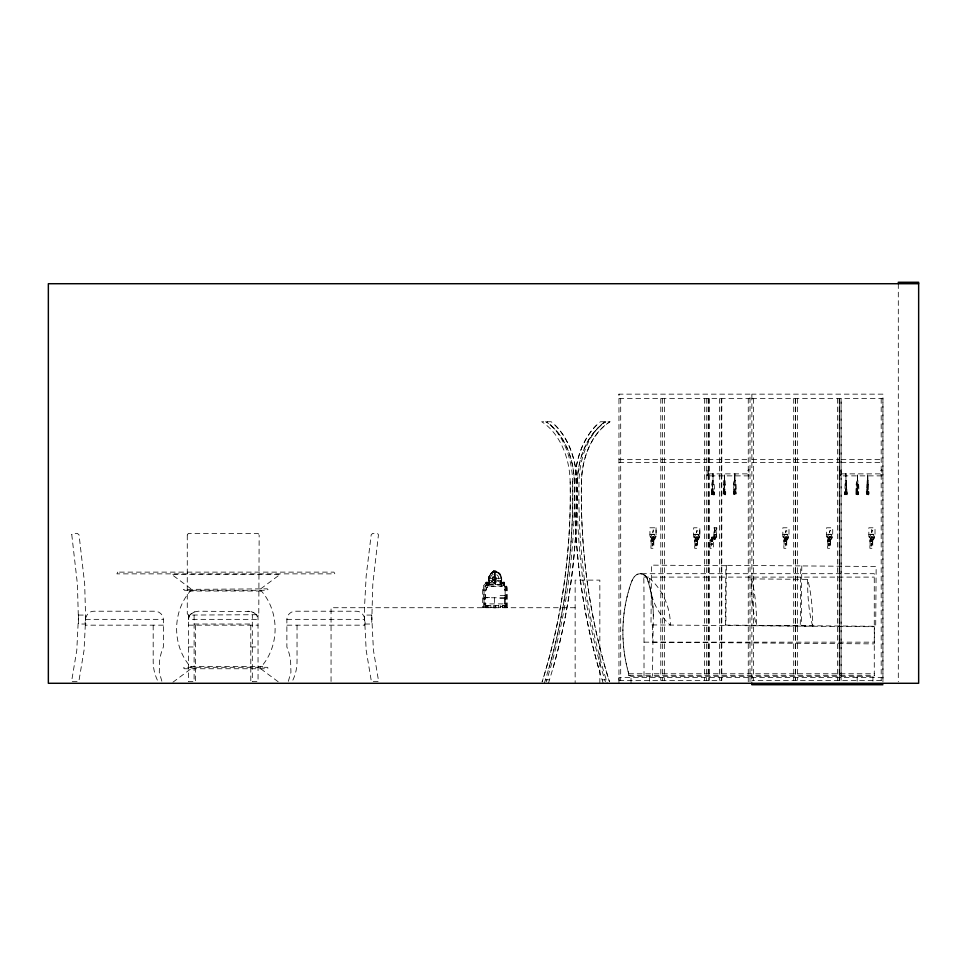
<?xml version="1.0" encoding="UTF-8"?>
<svg xmlns="http://www.w3.org/2000/svg" width="967" height="967" viewBox="0 0 967 967"><rect width="100%" height="100%" fill="white"/><g stroke="black" fill="none" stroke-linecap="round" stroke-linejoin="round"><path stroke-width="0.73" stroke-dasharray="4.83 3.63" d="M750.005 681.771L750.005 394.149L618.953 394.149L618.953 398.501L750.005 398.501M882.931 681.82L882.931 394.149L751.879 394.149L751.879 398.501L882.931 398.501L882.931 680.369L751.879 680.369M839.344 677.468L839.344 398.501L839.344 680.369M841.085 677.468L841.085 398.501L841.085 680.369M644.01 676.32L644.034 616.777A117.007 3.832 90 0 0 643.853 580.297L643.744 577.106A7.591 0.991 -90 0 0 643.381 574.603L646.645 577.106L647.721 580.297A117.007 116.947 -90 0 1 653.305 616.777L652.447 676.32M712.884 537.676L715.447 537.737L711.41 537.688L713.561 537.652L713.03 537.12M502.163 584.503L488.408 584.479L488.408 578.302A6.02 6.02 -90 0 1 491.454 572.911L494.379 572.138A6.02 6.02 -90 0 0 489.024 578.302C489.133 587.428 487.187 571.727 492.989 572.113M485.603 607.723L485.652 591.006L486.921 587.368L489.205 586.111L489.169 578.302M652.894 538.256L653.74 537.676L652.52 538.244C652.906 535.343 654.599 539.115 652.532 537.156L654.393 537.084L653.148 538.256M653.015 538.22L653.233 537.398M697.002 537.459C696.325 538.184 695.551 537.06 698.162 537.604M696.881 538.256L697.63 537.64M785.289 537.156L786.425 537.168L787.174 538.534A3.493 3.481 0 0 1 787.174 539.912L786.111 541.387L784.926 540.444L785.857 540.589L785.325 541.629L784.503 539.864A3.493 3.481 0 0 1 784.515 538.486L785.289 537.156L786.546 537.168L786.534 538.256L785.446 538.244C787.319 536.177 785.313 538.063 786.981 538.631A2.974 2.961 0 0 1 786.969 539.804L785.82 541.097L784.708 539.767A2.974 2.961 0 0 1 784.708 538.595L785.373 537.459L786.558 537.676M786.413 537.652C789.072 536.794 783.427 537.12 785.82 538.256M829.335 537.217L831.004 537.084L828.973 537.217L830.544 537.108L829.553 538.256L830.399 537.676M872.004 538.244L872.669 537.676L871.46 538.244L871.472 537.156L872.56 537.168C872.355 539.477 873.83 535.307 870.832 538.232M652.58 624.996L652.447 642.161L874.277 643.889L874.41 626.737L650.996 624.912L651.468 565.139L725.854 565.719L725.383 625.492M711.652 493.521C710.926 474.181 715.459 478.701 714.129 494.826L713.005 494.826L712.486 484.745M712.752 493.521L712.776 491.792M723.207 493.46C725.419 458.6 723.775 501.257 725.673 494.052M724.307 493.46L724.331 491.732M733.53 493.46C732.527 475.969 737.18 476.973 736.02 493.641M844.578 493.521L844.602 491.792M845.678 493.521L846.391 480.684L845.291 480.684L844.614 494.693L845.714 494.693L846.27 484.745M856.133 493.46C855.13 475.969 859.796 476.973 858.636 493.641M857.233 493.46L857.947 480.611M866.456 493.46C868.656 458.6 867.012 501.257 868.922 494.052M867.544 493.46L868.257 480.611M494.572 584.104L495.998 577.408L492.735 577.468L493.702 583.149L494.693 583.149L493.714 583.125M713.223 537.277L713.211 538.22L715.399 538.256L715.387 537.289M505.1 607.723L505.064 588.238A4.243 4.231 0 0 0 501.341 584.515L488.444 584.479M712.776 493.291C713.876 495.757 709.863 494.04 712.8 494.125M725.02 480.611C726.265 489.435 722.047 505.729 723.799 484.685L725.141 484.685M735.21 484.685C736.189 497.618 731.62 497.86 734.122 484.685L735.452 484.685C737.084 505.826 733.095 489.689 734.243 480.611M856.17 494.62L856.158 493.218L858.599 493.218L858.587 494.766M856.133 494.342L857.27 494.62L857.826 484.685M868.136 484.685C869.115 497.618 864.546 497.86 867.048 484.685L868.378 484.685M724.597 494.766L724.585 493.218M846.391 480.684L847.056 494.826L845.98 494.282M858.636 494.21L857.487 494.766L856.847 480.611M867.834 494.766L867.822 493.218M187.272 534.884L188.408 533.397L258.02 533.397L259.156 534.884M163.363 625.166L85.555 625.166C83.827 619.122 87.078 610.939 94.198 611.217L154.72 611.217C159.144 611.096 163.435 614.807 163.363 619.351L163.363 646.959L161.731 651.359A56.521 56.521 0 0 0 159.652 660.183L159.277 672.331L161.888 681.336M288.335 681.336L290.946 672.331L290.571 660.183A56.521 56.521 0 0 0 288.492 651.359L286.873 646.959L286.873 619.351C286.8 614.807 291.091 611.096 295.515 611.217L356.025 611.217C363.157 610.939 366.396 619.122 364.668 625.166L286.873 625.166M711.349 538.063L711.398 538.595A2.974 0.955 87.8 0 0 711.434 539.767L711.422 540.287M712.341 540.335L712.365 539.912A3.493 1.112 87.8 0 0 712.316 538.534L711.41 537.688M711.664 494.693L712.244 484.745L713.586 484.745M712.812 493.291L713.465 480.684M856.194 493.218L856.726 484.685L858.067 484.685L858.575 493.218M493.557 570.735L495.841 570.796L496.301 571.69A2.188 1.68 -90 0 0 496.724 572.077L499.19 573.528M652.06 540.758C652.447 543.176 653.752 539.223 651.927 540.589M696.53 541.121C695.188 539.054 695.877 543.345 697.521 540.48M501.45 581.638C501.305 583.875 503.94 571.533 495.418 571.835L496.18 571.835L494.572 571.799M711.555 538.232L712.256 537.181M712.135 540.166L711.833 541.097L712.099 540.48M712.28 540.166L712.026 541.242M494.5 580.889L494.572 582.485L493.496 582.339A4.182 4.182 0 0 1 491.369 575.619A4.182 4.182 0 0 1 498.368 576.537A4.182 4.182 0 0 1 494.572 582.485L494.572 572.126L497.691 572.911A6.02 6.02 -90 0 1 500.737 578.302L500.737 584.479M647.37 579.245L646.657 577.106A7.579 7.579 0 0 0 634.001 577.106A26.617 26.617 0 0 0 631.016 583.161A150.937 150.937 0 0 0 628.743 673.757L628.743 675.292L631.016 676.32L874.277 676.32L874.277 573.697L640.323 573.697C635.742 573.576 633.119 577.831 631.62 581.578C621.032 610.999 620.125 643.72 628.743 673.757A5.234 5.234 0 0 0 628.743 675.292A13.816 13.816 0 0 0 631.016 676.32L631.016 683.282M488.408 578.302L501.559 578.302L501.559 586.05L503.831 587.368L505.137 591.006L505.197 607.723M485.652 591.006L486.643 587.827L488.444 586.365L501.958 586.353M711.446 537.918L711.845 536.975L712.159 537.942M712.232 541.012L712.292 541.435M189.725 615.278L188.311 619.351L258.104 619.351L257.826 617.659M735.331 480.611L734.63 494.62M652.943 537.374L651.782 538.595A2.974 2.961 0 0 0 651.77 539.767L652.906 541.097L654.043 539.804A2.974 2.961 0 0 0 654.055 538.631L652.785 537.471M695.841 540.335L696.711 541.121L695.515 539.767A2.974 2.961 0 0 1 695.515 538.595L697.038 537.301M714.142 534.727L714.069 539.139L716.233 539.646L716.837 527.789L713.948 527.789L713.948 536.987L716.837 536.987L716.329 534.316L714.142 534.727L715.06 534.739L715.471 536.951L714.976 539.151L714.069 539.139M715.133 539.622L715.229 534.292M785.675 541.29L785.144 540.263M828.84 541.435C830.206 539.852 828.574 540.734 828.767 541.556M870.832 538.232L870.723 538.595A2.974 2.961 0 0 0 870.711 539.767L871.847 541.097L872.983 539.804A2.974 2.961 0 0 0 872.996 538.631L872.572 537.676M544.336 683.282L548.736 668.705A463.241 327.559 90 0 0 572.621 481.687A71.207 50.344 -90 0 0 550.9 425.105L547.092 421.745M548.446 683.282L552.846 668.705A463.241 327.559 90 0 0 576.731 481.687A71.207 50.344 -90 0 0 555.01 425.105L551.202 421.745L541.665 421.745A67.763 47.915 -90 0 1 570.167 481.832A459.712 325.069 90 0 1 542.124 681.844A459.712 325.069 -90 0 0 570.167 481.832M188.589 617.659L188.867 616.837M489.097 581.687L489.169 580.236M697.231 537.181L697.981 538.534A3.493 3.481 0 0 1 697.981 539.912L696.627 541.423L695.309 539.864A3.493 3.481 0 0 1 695.321 538.486L696.663 536.975L697.34 538.256L696.035 537.7L697.678 537.132M697.521 540.48L697.775 539.804A2.974 2.961 0 0 0 697.787 538.631L696.591 537.362M786.074 537.821L785.76 537.193L786.824 537.64M872.439 537.181L873.189 538.534A3.493 3.481 0 0 1 873.189 539.912L871.835 541.423L870.518 539.864A3.493 3.481 0 0 1 870.53 538.486C873.419 535.077 871.049 538.812 871.871 537.168M695.914 540.444L695.914 541.435M785.107 540.444L785.035 541.29M871.122 540.444L871.122 541.435M649.897 527.789L656.085 527.789L656.085 536.987L654.49 539.646L651.42 539.622L649.897 536.951L649.945 527.789M699.77 536.987L698.222 539.646L695.152 539.622L693.641 536.951L693.677 527.789L699.818 527.789L699.818 536.987L693.641 536.987L695.188 534.292L698.247 534.316L699.77 536.987L699.77 527.789M712.159 541.242C710.298 540.795 713.586 539.671 712.159 541.556M189.194 616.039L190.306 614.565M492.687 577.541L496.264 577.541M711.567 540.444L711.313 541.29L712.304 541.556M707.143 475.873L708.533 473.878L708.533 471.05L707.143 469.406L707.143 475.873L748.99 475.873L748.99 469.406L747.6 471.05L747.6 473.878L748.99 475.873M840.069 475.873L841.459 473.878L841.459 471.05L840.069 469.406L840.069 475.873L881.916 475.873L881.916 469.406L880.526 471.05L880.526 473.878L881.916 475.873M484.878 607.723L484.902 588.238A4.243 4.231 0 0 1 485.736 586.147L489.229 584.479C490.777 579.68 500.386 579.318 501.559 584.479M786.292 537.7L785.264 537.737M829.807 537.821L829.831 537.144M485.736 586.147L488.625 584.503M652.58 541.556L652.338 540.239L652.459 541.629M828.526 540.674L828.236 539.864A3.493 3.481 0 0 1 828.248 538.486L829.589 536.975L830.907 538.534A3.493 3.481 0 0 1 830.907 539.912L829.42 541.556M871.521 541.556L871.037 540.335M190.257 614.565L194.403 611.918M603.178 683.282L598.778 668.705A463.241 327.559 -90 0 1 574.894 481.687A71.207 50.344 90 0 1 596.627 425.105L600.422 421.745L609.959 421.745A67.763 47.915 -90 0 0 581.457 481.832A459.712 325.069 -90 0 0 609.5 681.844A459.712 325.069 90 0 1 581.457 481.832A67.763 47.915 90 0 1 609.959 421.745M604.532 421.745L600.725 425.105A71.207 50.344 90 0 0 579.003 481.675A463.241 327.559 -90 0 0 602.888 668.705L607.288 683.282M490.789 573.89L494.391 572.162M492.324 572.464C493.206 569.297 499.915 573.419 493.762 572.162L496.204 572.162M190.982 613.9L191.732 613.308M260.739 588.843L280.212 574.313L171.534 574.313L190.995 588.843M172.924 682.231L190.995 668.753M871.4 541.629L871.4 540.263L871.037 541.556M493.895 570.723L492.771 571.69A2.188 1.535 -90 0 1 492.384 572.077L491.84 572.367L495.334 571.799M492.807 572.561L491.2 573.093M492.179 572.21L492.989 572.113M194.343 611.918L198.537 611.217L251.082 611.615M696.131 537.737L697.074 537.664M830.012 537.362L828.441 538.595A2.974 2.961 0 0 0 828.429 539.767L829.565 541.097L830.701 539.804A2.974 2.961 0 0 0 830.713 538.631L829.904 537.277L829.553 538.256M262.649 667.29L262.613 666.565L189.169 666.565L189.169 667.29M711.869 537.688L712.582 537.616M713.561 537.652L712.691 537.64M187.272 535.102L187.272 613.598L188.408 615.072L258.781 614.698L259.156 535.102M784.926 541.435L785.567 541.629M189.169 590.293L189.169 591.018L262.565 591.018L262.649 590.293M652.326 537.205L653.825 537.108M652.362 537.725L653.003 537.761M696.059 537.205L696.736 537.761M698.029 537.108L697.195 537.132M787.307 537.096L786.473 537.156M828.985 537.205L829.698 537.156L829.106 537.712M830.955 537.108L829.19 537.156L829.178 538.244L830.266 538.256L830.157 537.181M830.991 537.628L830.363 537.664M871.267 537.205L871.98 537.156M871.34 537.737L872.004 537.676M653.499 537.181L654.248 538.534A3.493 3.481 0 0 1 654.248 539.912L652.894 541.423L651.577 539.864A3.493 3.481 0 0 1 651.589 538.486L652.362 537.156L654.345 537.084M258.02 615.072L258.056 681.602L252.314 681.59L252.314 615.072M872.427 537.652L873.31 537.604M712.353 537.12L712.22 538.268M489.145 584.479L487.803 584.503A4.243 4.231 0 0 0 484.08 588.238L484.056 607.723M653.632 537.64L654.369 537.604M786.558 537.64L787.356 537.604M712.075 537.217L713.598 537.096M712.268 537.7L713.09 537.64M495.007 572.138L493.799 572.162L495.334 572.126A6.02 6.02 -90 0 1 501.498 578.302M873.286 537.084L872.778 537.712M618.953 459.53L706.273 459.53M708.158 459.53L748.265 459.53M751.879 459.53L839.199 459.53M841.085 459.53L881.191 459.53M618.953 462.431L706.273 462.431M708.158 462.431L748.265 462.431M751.879 462.431L839.199 462.431M841.085 462.431L881.191 462.431M708.533 473.878L747.6 473.878M841.459 473.878L880.526 473.878M845.17 484.745L846.512 484.745L847.032 494.826M723.231 493.218L725.673 493.218M733.554 493.218L735.996 493.218M866.48 493.218L868.922 493.218M711.676 493.291L714.117 493.291M844.602 493.291L847.044 493.291M712.993 494.125L714.117 494.125L714.105 494.826M723.231 494.052L724.356 494.052M733.554 494.052L734.666 494.052M734.872 494.052L735.996 494.052M844.602 494.125L845.726 494.125M845.92 494.125L847.044 494.125M856.158 494.052L857.282 494.052M857.475 494.052L858.599 494.052M866.48 494.052L867.592 494.052M871.726 529.819L872.79 530.931M715.435 530.52L715.048 530.605A1.861 0.665 -90 0 0 715.229 530.931L714.843 529.819L715.048 532.612M649.897 534.316L654.514 534.316L656.037 536.987L649.897 536.987L651.456 534.292L654.514 534.316M693.641 534.316L698.247 534.316M714.625 534.316L716.329 534.316M782.823 534.316L787.44 534.316L788.963 536.987L787.416 539.646L784.346 539.622L782.823 536.951L782.871 527.789L788.999 527.789L788.963 536.987L782.823 536.987L784.382 534.292L787.44 534.316M826.555 534.316L831.173 534.316L832.696 536.987L831.149 539.646L828.078 539.622L826.555 536.951L826.604 527.789L832.744 527.789L832.696 536.987L826.555 536.987L828.115 534.292L831.173 534.316M868.837 534.316L873.455 534.316L874.978 536.987L873.431 539.646L870.36 539.622L868.837 536.951L868.837 527.789L875.014 527.789L875.014 536.987L868.837 536.987L870.385 534.292L873.455 534.316M713.658 539.852L710.056 539.852L710.056 548.301L713.658 548.301L713.513 539.852M696.288 543.152L695.817 545.932L696.167 543.938A1.765 1.172 -90 0 0 696.482 544.264L696.796 543.853A1.499 0.991 -90 0 1 696.373 543.394L696.095 543.152M711.652 543.152L711.603 545.932M785.011 543.152L785.567 543.394A1.499 0.991 -90 0 0 785.99 543.853L785.808 543.853A1.499 0.991 -90 0 1 785.373 543.394L785.361 545.932M652.616 543.938L652.435 543.938A1.765 1.172 -90 0 0 652.749 544.264L653.063 543.853A1.499 0.991 -90 0 1 652.64 543.394L652.084 545.932L652.616 543.938A1.765 1.172 -90 0 0 652.943 544.264M652.362 543.152L652.447 543.394A1.499 0.991 -90 0 0 652.882 543.853L653.063 543.853M696.18 543.394A1.499 0.991 -90 0 0 696.615 543.853L696.796 543.853M712.208 543.853L712.208 543.853A1.499 1.366 -90 0 1 711.627 543.394M829.722 544.336L829.601 544.264A1.765 1.172 -90 0 1 829.275 543.938L829.094 543.938A1.765 1.172 -90 0 0 829.408 544.264L829.541 543.853A1.499 0.991 -90 0 1 829.106 543.394L829.021 543.152M829.541 543.853L829.722 543.853A1.499 0.991 -90 0 1 829.299 543.394L828.743 545.932L829.275 543.938M871.376 545.932L871.557 543.938A1.765 1.172 -90 0 0 871.883 544.264M872.004 543.853L872.004 543.853A1.499 0.991 -90 0 1 871.581 543.394L871.025 545.932L871.557 543.938M493.726 571.835L494.488 571.835M492.965 572.307L493.581 572.307M496.252 571.993L499.601 573.89A6.02 6.02 -90 0 1 501.365 578.302L501.535 584.479M643.744 577.106L874.277 577.106M489.229 580.333L501.559 580.333M494.5 580.502L494.427 578.302M489.229 585.929L501.559 585.869M484.818 597.582L491.611 597.582M504.726 597.751L484.612 597.751L485.047 605.076C490.511 608.739 498.839 608.739 504.303 605.076L504.798 603.892L484.552 603.892M504.714 598.331L499.613 598.331L499.613 595.491L504.714 595.491L504.726 603.892M485.603 605.547L505.197 605.547M575.147 607.723L331.052 607.723L331.052 683.282M85.555 619.351L163.363 619.351M286.873 619.351L364.668 619.351M194.113 624.029L252.314 624.029M188.311 625.166L258.104 625.166M644.01 642.161L874.277 642.161M188.311 646.959L195.636 646.959M250.791 646.959L258.104 646.959M628.743 673.757L874.277 673.757M628.743 675.292L874.277 675.292M748.265 677.468L618.953 677.468L618.953 683.282L618.953 394.149M882.931 677.468L751.879 677.468L751.879 684.733L751.879 394.149M545.388 679.813L549.498 679.813M602.139 679.813L606.249 679.813M618.953 680.369L721.781 680.369L721.781 398.501M711.712 537.301L712.014 537.942M751.492 578.907L807.626 579.354A63.435 16.415 -89.6 0 1 812.703 626.084L756.569 625.649A63.435 16.415 -89.6 0 0 751.492 578.907A60.208 15.581 -89.6 0 0 756.569 625.649M247.878 611.217L248.942 611.253M640.323 573.697L643.913 574.603A7.591 7.531 -90 0 1 646.657 577.106A117.067 117.067 0 0 1 653.305 616.777M711.857 540.239L712.292 539.804A3.493 1.112 87.8 0 0 712.183 538.534M829.565 541.423L828.526 540.674M251.021 611.615L253.028 612.304M496.18 572.307L496.953 572.549M786.981 531.004L786.775 530.931A1.861 1.861 0 0 1 786.268 530.605L785.712 532.612L785.712 529.819L786.969 531.004M697.787 531.004L697.582 530.931A1.861 1.861 0 0 1 697.074 530.605L696.53 532.612L696.53 529.819L697.775 530.52M711.603 543.938A1.765 1.608 -90 0 0 712.038 544.264L712.353 544.336M830.484 530.424L830.508 530.931A1.861 1.861 0 0 1 830 530.605L829.456 532.612L829.456 529.819L830.037 530.061M497.522 572.561L498.295 572.911M252.967 612.304L253.91 612.764M872.004 544.336L871.69 544.264A1.765 1.172 -90 0 1 871.376 543.938M785.99 544.336L785.675 544.264A1.765 1.172 -90 0 1 785.361 543.938M253.862 612.764L256.17 614.565L257.887 617.659M260.739 668.753L278.81 682.231M494.572 572.126L494.862 578.302M711.507 543.152L711.76 543.394A1.499 1.366 -90 0 0 712.353 543.853M257.174 616.039L257.56 616.837M711.47 541.29L711.567 540.988M495.334 583.041L495.394 584.479L495.394 572.126A6.02 6.02 -90 0 0 489.338 578.302M867.169 480.611L867.858 493.641M845.291 480.684L845.932 494.826M723.92 480.611L724.609 493.641M712.365 480.684L713.054 493.702M867.278 484.685L867.798 493.218M856.967 484.685L857.487 494.766M724.041 484.685L724.549 493.218M868.934 491.732L868.946 493.641M845.956 491.792L845.98 493.702M734.908 491.732L734.932 493.641M725.685 491.732L725.709 493.641M714.129 491.792L714.154 493.702M898.307 283.718L898.307 681.771M881.191 398.501L881.191 680.369M872.923 676.32L872.923 683.282M872.56 539.852L872.56 548.301M871.738 529.819L871.726 532.612L872.282 530.605A1.861 1.861 0 0 0 872.802 530.931M871.219 543.152L871.219 545.932M870.082 539.852L870.082 548.301M867.919 480.744L867.689 473.576L867.689 480.744M857.596 480.744L857.378 473.576L857.378 480.744M857.173 676.32L857.173 683.282M839.199 398.501L839.199 680.369M837.458 398.501L837.458 680.369M830.278 539.852L830.278 548.301M828.937 543.152L829.094 545.932M827.8 539.852L827.8 548.301M797.352 398.501L797.352 680.369M795.611 398.501L795.611 680.369M795.466 398.501L795.466 680.369M793.726 398.501L793.726 680.369M786.546 539.852L786.546 548.301M784.068 539.852L784.068 548.301M753.619 398.501L753.619 680.369M748.265 398.501L748.265 681.82M734.993 480.744L734.763 473.939L734.763 480.744M724.67 480.744L724.452 473.576L724.452 480.744M721.261 398.501L721.261 680.369M719.424 398.501L719.424 680.369M716.148 527.789L716.148 536.987M714.625 527.789L714.625 536.987M710.201 539.852L710.201 548.301M709.27 398.501L709.27 680.369M708.738 398.501L708.738 680.369M708.158 398.501L708.17 677.468M706.273 398.501L706.381 680.369M704.532 398.501L704.532 680.369M697.352 539.852L697.352 548.301M696.01 543.152L696.167 545.932M694.874 539.852L694.874 548.301M664.426 398.501L664.426 680.369M662.54 398.501L662.685 680.369M660.799 398.501L660.799 680.369M656.037 527.789L656.037 536.987M653.619 539.852L653.619 548.301M652.278 543.152L652.435 545.932M651.142 539.852L651.142 548.301M649.461 676.32L649.461 683.282M620.693 398.501L620.693 680.369M599.842 683.282L599.842 580.115L575.147 580.115L575.147 683.282M507.3 607.723L507.3 588.843A5.693 5.693 -90 0 0 501.498 583.028L488.468 583.028A5.693 5.693 -90 0 0 482.666 588.843L482.666 607.723M506.611 607.723L506.611 588.843A5.693 5.693 -90 0 0 500.809 583.028M505.922 607.723L505.886 588.238A4.243 4.231 0 0 0 502.163 584.515M504.979 605.547L504.979 607.723M504.315 585.47L504.315 582.11L502.344 582.11L502.344 585.47M504.109 605.547L504.109 607.723M503.396 582.545L503.396 585.47M503.263 582.545L503.263 585.47M502.647 605.547L502.647 607.723M501.22 582.545L501.22 585.47M500.882 580.333L500.882 582.654M500.688 605.547L500.688 607.723M498.38 605.547L498.38 607.723M495.853 605.547L495.853 607.723M495.394 605.547L495.394 607.723M495.104 578.302L495.104 584.479M494.572 597.751L494.572 607.723M493.303 605.547L493.303 607.723M490.898 605.547L490.898 607.723M488.746 582.545L488.746 585.47M488.794 605.547L488.794 607.723M487.622 585.47L487.622 582.11L485.652 582.11L485.652 585.47M487.138 605.547L487.138 607.723M486.703 582.545L486.703 585.47M486.57 582.545L486.57 585.47M486.05 605.547L486.05 607.723M483.355 607.723L483.355 588.843A5.693 5.693 -90 0 1 489.157 583.028M297.038 625.166L297.038 661.488A43.769 43.769 0 0 1 292.143 681.602M260.739 591.018L260.739 590.293C279.898 611.349 279.898 646.246 260.739 667.29L260.739 666.565M250.791 625.166L250.791 681.602M195.636 625.166L195.636 681.602M194.113 615.072L194.113 681.59L188.408 681.59L188.408 615.072M190.995 591.018L190.995 590.293C171.836 611.349 171.836 646.246 190.995 667.29L190.995 666.565M153.185 625.166L153.185 661.488A43.769 43.769 0 0 0 158.092 681.602M812.703 626.084A60.208 15.581 -89.6 0 1 807.626 579.354M577.347 481.832A67.763 47.915 90 0 1 605.85 421.745A67.763 47.915 -90 0 0 577.347 481.832A459.712 325.069 90 0 0 605.39 681.844M596.627 425.105A71.207 50.344 -90 0 0 574.894 481.675A463.241 327.559 90 0 0 598.778 668.705M574.277 481.832A67.763 47.915 -90 0 0 545.775 421.745A67.763 47.915 90 0 1 574.277 481.832A459.712 325.069 -90 0 1 546.234 681.844M555.01 425.105A71.207 50.344 90 0 1 576.731 481.675A463.241 327.559 -90 0 1 552.858 668.705M572.621 481.687A463.241 327.559 -90 0 1 548.748 668.705M712.183 544.264A1.765 1.608 -90 0 1 711.736 543.938M712.123 538.631A2.974 0.955 87.8 0 1 712.159 539.804M711.507 539.864A3.493 1.112 87.8 0 1 711.458 538.486M711.374 539.864A3.493 1.112 87.8 0 1 711.325 538.486M696.675 544.264A1.765 1.172 -90 0 1 696.349 543.938M785.869 544.264A1.765 1.172 -90 0 1 785.542 543.938M713.054 475.571C712.909 489.967 712.836 466.795 713.054 475.571M845.98 475.571C845.835 489.967 845.762 466.795 845.98 475.571M71.763 534.57L77.42 584.225L78.532 624.029L85.797 624.029L84.685 584.225L79.052 534.884L77.36 533.397L72.73 533.433L71.763 534.57M726.35 565.32L725.879 625.093L800.265 625.673L800.736 565.9L726.35 565.32M801.776 565.925L801.317 625.697L875.703 626.278L876.162 566.505L801.776 565.925M78.532 615.072L76.792 650.235L71.558 681.59L78.823 681.59L84.056 650.235L85.797 615.072L78.532 615.072M364.499 607.59L364.426 624.029L371.691 624.029L372.803 584.225L378.46 534.727L377.493 533.433L372.561 533.433L371.183 534.884L366.167 576.127L364.499 607.59M734.715 474.507C735.053 477.831 735.065 471.461 734.715 474.507M183.742 589.483L184.455 590.293L267.279 590.293L268.004 589.568L267.351 588.843L183.754 589.411M183.742 667.943L184.455 668.753L267.279 668.753L268.004 668.016L267.351 667.303L184.455 667.29L183.742 667.943M711.978 491.949L711.917 492.602L713.96 492.602L713.9 491.949L711.978 491.949M723.534 491.877L723.473 492.541L725.516 492.541L725.455 491.877L723.534 491.877M733.844 491.877L733.784 492.541L735.827 492.541L735.778 491.877L733.844 491.877M844.904 491.949L844.844 492.602L846.887 492.602L846.826 491.949L844.904 491.949M856.46 491.877L856.399 492.541L858.442 492.541L858.382 491.877L856.46 491.877M866.77 491.877L866.71 492.541L868.753 492.541L868.704 491.877L866.77 491.877M714.359 537.156L714.528 538.474L714.359 537.156M651.818 534.727L650.537 536.927L651.794 539.139L654.333 539.151L655.614 536.951L654.357 534.739L651.818 534.727M695.551 534.727L694.27 536.927L695.527 539.139L698.065 539.151L699.346 536.951L698.089 534.739L695.551 534.727M784.745 534.727L783.463 536.927L784.721 539.139L787.259 539.151L788.54 536.951L787.283 534.739L784.745 534.727M828.477 534.727L827.196 536.927L828.453 539.139L830.991 539.151L832.273 536.951L831.016 534.739L828.477 534.727M870.759 534.727L869.478 536.927L870.735 539.139L873.274 539.151L874.555 536.951L873.298 534.739L870.759 534.727M117.769 572.126L116.898 573.866L334.836 573.866L333.966 572.126L117.769 572.126M653.245 529.819L652.798 532.612L653.341 530.605A1.861 1.861 0 0 0 653.861 530.931L653.233 529.819M653.801 539.852L650.96 539.852L650.96 548.301L653.801 548.301L653.801 539.852M697.533 539.852L694.693 539.852L694.693 548.301L697.533 548.301L697.533 539.852M786.727 539.852L783.886 539.852L783.886 548.301L786.727 548.301L786.727 539.852M830.46 539.852L827.619 539.852L827.619 548.301L830.46 548.301L830.46 539.852M872.73 539.852L869.901 539.852L869.901 548.301L872.73 548.301L872.73 539.852M488.879 582.545L485.337 582.545L485.337 585.47L488.879 585.47L488.879 582.545M504.641 582.545L501.087 582.545L501.087 585.47L504.641 585.47L504.641 582.545M371.691 615.072L364.426 615.072L366.167 650.235L371.401 681.59L378.665 681.59L373.431 650.235L371.691 615.072M493.327 580.2A2.2 2.188 0 0 0 496.627 578.302A2.2 2.188 0 0 0 493.327 576.405A2.2 2.188 0 0 0 493.327 580.2M493.811 579.366A1.221 1.221 0 0 0 495.636 578.302A1.221 1.221 0 0 0 493.811 577.251A1.221 1.221 0 0 0 493.811 579.366M649.691 578.278A60.208 60.208 0 0 0 670.385 625.141A63.435 63.435 0 0 0 649.691 578.278"/><path stroke-width="1.45" d="M918.65 283.718L48.35 283.718L48.35 683.282L918.65 683.282L918.65 282.267L898.307 282.267L898.307 283.718M751.879 684.733L882.931 684.733"/></g></svg>
